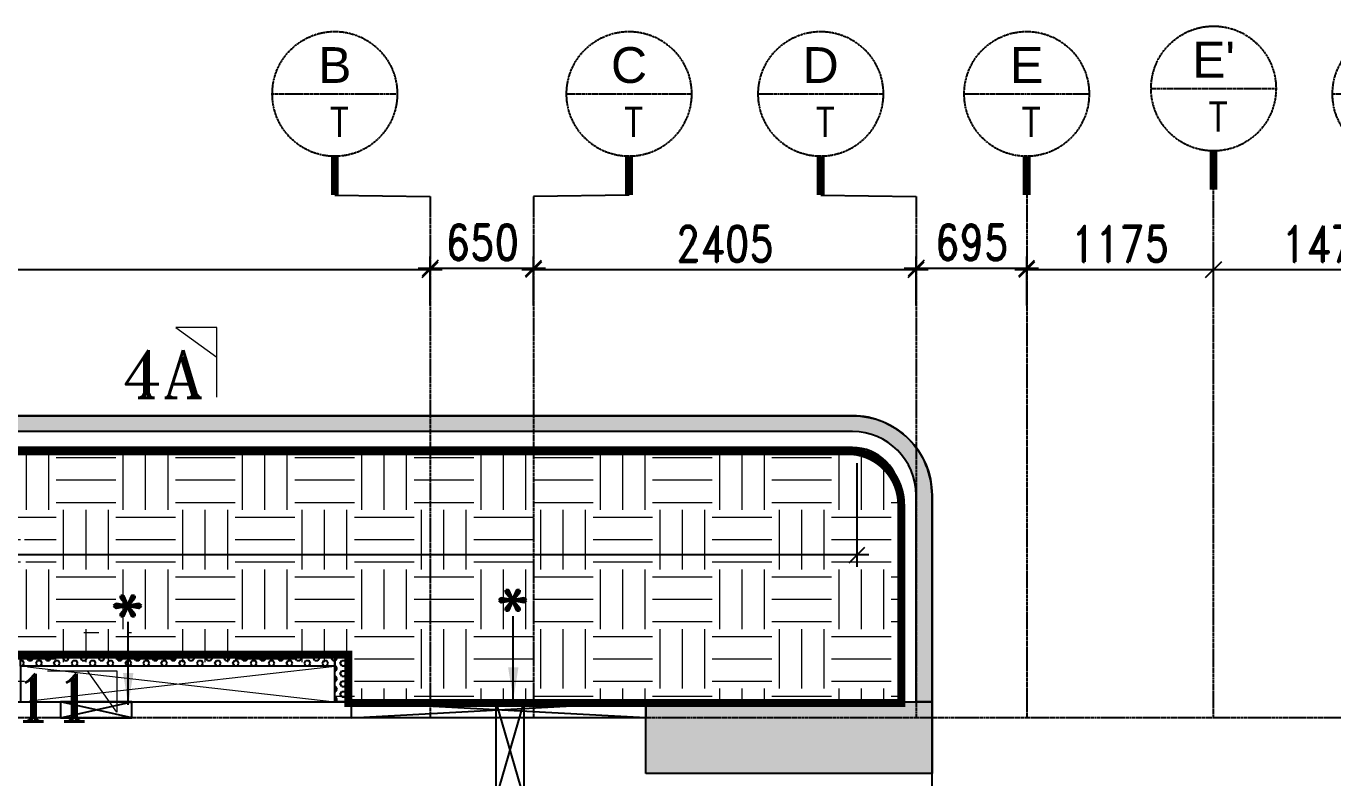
# Model space of a CAD drawing. Header units: millimetres. Extents: x 2061841 to 105821645, y -77612 to 48520811.
# Drawn here: x 2443415 to 2451630, y 38498 to 43226 of the extents above; entities that cross this region are included whole.
import ezdxf
from ezdxf.enums import TextEntityAlignment as Align

# ---------------------------------------------------------------- set-up
doc = ezdxf.new("R2010")
doc.units = ezdxf.units.MM
doc.header["$LTSCALE"] = 10
doc.header["$MEASUREMENT"] = 0
doc.linetypes.add('BASEMENT COLUMN SETTING OUT-PART 2_R4$0$CENTER', pattern=[2, 1.25, -0.25, 0.25, -0.25])
doc.linetypes.add('CENTER', pattern=[2, 1.25, -0.25, 0.25, -0.25])
for name, color, linetype in [('A-Comments', 30, 'Continuous'), ('A-Grid-Tower', 8, 'CENTER'), ('A-HATCH', 8, 'Continuous'), ('BASEMENT COLUMN SETTING OUT-PART 2_R4$0$A-GRID-MAIN', 2, 'BASEMENT COLUMN SETTING OUT-PART 2_R4$0$CENTER'), ('DIM GRID', 3, 'Continuous'), ('S-OPENING', 6, 'Continuous'), ('SLEEVE 150 NEW', 51, 'Continuous'), ('UPSTAND RCC', 171, 'Continuous'), ('VIN_BEAM', 4, 'Continuous'), ('VIN_COLUMN', 1, 'Continuous')]:
    doc.layers.add(name, color=color, linetype=linetype)
for name, color, linetype, lineweight in [('s-opening text', 4, 'Continuous', 9), ('SEC-LINE', 1, 'Continuous', 15), ('VIN SUNK HATCH', 8, 'Continuous', 0), ('VIN_COLUMN HATCH', 33, 'Continuous', 20), ('VIN_CUT OUT', 6, 'Continuous', 9)]:
    doc.layers.add(name, color=color, linetype=linetype, lineweight=lineweight)
doc.styles.add('200', font='romand.shx', dxfattribs={"width": 0.8, "height": 225})
doc.styles.add('BASEMENT COLUMN SETTING OUT-PART 2_R4$0$MAS-TXTL', font='arial.ttf', dxfattribs={"height": 200})
doc.styles.add('BASEMENT COLUMN SETTING OUT-PART 2_R4$0$MAS-TXTS', font='romans.shx', dxfattribs={"width": 0.8, "height": 180})
doc.styles.add('RT', font='romant.shx', dxfattribs={"height": 250})
doc.dimstyles.new('GR1', dxfattribs={"dimtxt": 225, "dimasz": 125, "dimexe": 125, "dimexo": 100, "dimgap": 50, "dimtad": 1, "dimdec": 0, "dimzin": 3, "dimdsep": 46, "dimtxsty": '200', "dimblk1": 'OBLIQUE', "dimblk2": 'OBLIQUE', "dimsah": 1, "dimcen": 0.0625, "dimdle": 125, "dimclrd": 3, "dimclre": 3, "dimclrt": 2, "dimadec": 0, "dimazin": 0, "dimtfac": 1, "dimtdec": 0, "dimtix": 1, "dimtmove": 0, "dimatfit": 3, "dimfxl": 1, "dimtolj": 1, "dimtzin": 0, "dimarcsym": 0})
doc.dimstyles.new('GR2', dxfattribs={"dimtxt": 225, "dimasz": 100, "dimexe": 75, "dimexo": 75, "dimgap": 50, "dimtad": 1, "dimdec": 0, "dimdsep": 46, "dimtxsty": '200', "dimblk1": 'OBLIQUE', "dimblk2": 'OBLIQUE', "dimsah": 1, "dimcen": 50, "dimdle": 75, "dimclrd": 3, "dimclre": 3, "dimclrt": 2, "dimadec": 0, "dimazin": 0, "dimtfac": 1, "dimtdec": 0, "dimtix": 1, "dimtmove": 0, "dimatfit": 3, "dimldrblk": 'OBLIQUE', "dimfxl": 1, "dimtolj": 1, "dimtzin": 0, "dimarcsym": 0})
pattern_1 = [(0, (2438255.496, 38975.31), (0, 32.47595), [18.75, -37.5]), (120, (2438255.496, 38975.31), (-28.125, -16.23798), [18.75, -37.5]), (60, (2438274.246, 38975.31), (-28.125, 16.23798), [18.75, -37.5])]

# ---------------------------------------------------------------- blocks, each defined once
blk = doc.blocks.new('_Oblique')
at = {"color": 0, "linetype": 'ByBlock', "lineweight": -2}
blk.add_line((-0.5, -0.5), (0.5, 0.5), dxfattribs=at)
blk = doc.blocks.new('BASEMENT COLUMN SETTING OUT-PART 2_R4$0$GRID TARGET1')
blk.add_wipeout([(392.6, -655), (392.4, -641.3), (391.7, -627.7), (390.5, -614), (388.8, -600.4), (386.7, -586.9), (384, -573.4), (381, -560.1), (377.4, -546.8), (373.4, -533.7), (368.9, -520.8), (364, -508), (358.7, -495.4), (352.9, -482.9), (346.7, -470.7), (340, -458.7), (333, -447), (325.5, -435.5), (317.6, -424.3), (309.4, -413.3), (300.8, -402.7), (291.8, -392.3), (282.4, -382.3), (272.7, -372.6), (262.7, -363.3), (252.4, -354.3), (241.7, -345.7), (230.8, -337.4), (219.6, -329.5), (208.1, -322.1), (196.3, -315), (184.3, -308.4), (172.1, -302.2), (159.7, -296.4), (147.1, -291), (134.3, -286.1), (121.3, -281.6), (108.2, -277.6), (95, -274.1), (81.6, -271), (68.2, -268.4), (54.6, -266.2), (41, -264.6), (27.4, -263.4), (13.7, -262.7), (0, -262.4), (-13.7, -262.7), (-27.4, -263.4), (-41, -264.6), (-54.6, -266.2), (-68.2, -268.4), (-81.6, -271), (-95, -274.1), (-108.2, -277.6), (-121.3, -281.6), (-134.3, -286.1), (-147.1, -291), (-159.7, -296.4), (-172.1, -302.2), (-184.3, -308.4), (-196.3, -315), (-208.1, -322.1), (-219.6, -329.5), (-230.8, -337.4), (-241.7, -345.7), (-252.4, -354.3), (-262.7, -363.3), (-272.7, -372.6), (-282.4, -382.3), (-291.8, -392.3), (-300.8, -402.7), (-309.4, -413.3), (-317.6, -424.3), (-325.5, -435.5), (-333, -447), (-340, -458.7), (-346.7, -470.7), (-352.9, -482.9), (-358.7, -495.4), (-364, -508), (-368.9, -520.8), (-373.4, -533.7), (-377.4, -546.8), (-381, -560.1), (-384, -573.4), (-386.7, -586.9), (-388.8, -600.4), (-390.5, -614), (-391.7, -627.7), (-392.4, -641.3), (-392.6, -655), (-392.4, -668.7), (-391.7, -682.4), (-390.5, -696.1), (-388.8, -709.7), (-386.7, -723.2), (-384, -736.7), (-381, -750), (-377.4, -763.3), (-373.4, -776.4), (-368.9, -789.3), (-364, -802.1), (-358.7, -814.7), (-352.9, -827.2), (-346.7, -839.4), (-340, -851.4), (-333, -863.1), (-325.5, -874.6), (-317.6, -885.8), (-309.4, -896.8), (-300.8, -907.4), (-291.8, -917.8), (-282.4, -927.8), (-272.7, -937.5), (-262.7, -946.8), (-252.4, -955.8), (-241.7, -964.4), (-230.8, -972.7), (-219.6, -980.5), (-208.1, -988), (-196.3, -995.1), (-184.3, -1001.7), (-172.1, -1007.9), (-159.7, -1013.7), (-147.1, -1019.1), (-134.3, -1024), (-121.3, -1028.4), (-108.2, -1032.5), (-95, -1036), (-81.6, -1039.1), (-68.2, -1041.7), (-54.6, -1043.8), (-41, -1045.5), (-27.4, -1046.7), (-13.7, -1047.4), (0, -1047.7), (13.7, -1047.4), (27.4, -1046.7), (41, -1045.5), (54.6, -1043.8), (68.2, -1041.7), (81.6, -1039.1), (95, -1036), (108.2, -1032.5), (121.3, -1028.4), (134.3, -1024), (147.1, -1019.1), (159.7, -1013.7), (172.1, -1007.9), (184.3, -1001.7), (196.3, -995.1), (208.1, -988), (219.6, -980.5), (230.8, -972.7), (241.7, -964.4), (252.4, -955.8), (262.7, -946.8), (272.7, -937.5), (282.4, -927.8), (291.8, -917.8), (300.8, -907.4), (309.4, -896.8), (317.6, -885.8), (325.5, -874.6), (333, -863.1), (340, -851.4), (346.7, -839.4), (352.9, -827.2), (358.7, -814.7), (364, -802.1), (368.9, -789.3), (373.4, -776.4), (377.4, -763.3), (381, -750), (384, -736.7), (386.7, -723.2), (388.8, -709.7), (390.5, -696.1), (391.7, -682.4), (392.4, -668.7)])
blk.add_line((-392.6, -655), (392.6, -655))
at = {"const_width": 48.8}
blk.add_lwpolyline([(0, -1047.7), (0, -1291.8)], dxfattribs=at)
blk.add_circle((0, -655), 392.6)
for tag, height, style, p in [('AS', 225, 'BASEMENT COLUMN SETTING OUT-PART 2_R4$0$MAS-TXTL', (0, -585.9)), ('REF', 180, 'BASEMENT COLUMN SETTING OUT-PART 2_R4$0$MAS-TXTS', (28.7, -924.7))]:
    blk.add_attdef(tag, text='', height=height, dxfattribs=dict(style=style)).set_placement(p, align=Align.CENTER)
blk = doc.blocks.new('*D40')
at = {"layer": 'Defpoints', "color": 0, "transparency": 16777216}
for p in [(2445955.5, 41694.2), (2438630.5, 41393.7), (2445955.5, 41393.7)]:
    blk.add_point(p, dxfattribs=at)
at = {"layer": 'DIM GRID', "color": 3, "lineweight": -2, "transparency": 16777216}
for p, q in [((2438630.5, 41468.7), (2438630.5, 41769.2)), ((2445955.5, 41468.7), (2445955.5, 41769.2)), ((2438555.5, 41694.2), (2446030.5, 41694.2))]:
    blk.add_line(p, q, dxfattribs=at)
at = {"layer": 'DIM GRID', "color": 3, "linetype": 'ByBlock', "lineweight": -2, "transparency": 16777216, "xscale": 100, "yscale": 100, "zscale": 100, "rotation": 180}
blk.add_blockref('_Oblique', (2438630.5, 41694.2), dxfattribs=at)
at = {"layer": 'DIM GRID', "color": 3, "linetype": 'ByBlock', "lineweight": -2, "transparency": 16777216, "xscale": 100, "yscale": 100, "zscale": 100}
blk.add_blockref('_Oblique', (2445955.5, 41694.2), dxfattribs=at)
at = {"layer": 'DIM GRID', "color": 2, "transparency": 16777216, "insert": (2442293, 41856.7), "char_height": 225, "attachment_point": 5, "style": '200'}
blk.add_mtext('\\A1;7325', dxfattribs=at)
blk = doc.blocks.new('OBLIQUE')
blk = doc.blocks.new('*D41')
at = {"layer": 'Defpoints', "color": 0, "transparency": 16777216}
for p in [(2446605.5, 41702.9), (2445955.5, 41393.7), (2446605.5, 41393.7)]:
    blk.add_point(p, dxfattribs=at)
at = {"layer": 'DIM GRID', "color": 3, "lineweight": -2, "transparency": 16777216}
for p, q in [((2445955.5, 41468.7), (2445955.5, 41777.9)), ((2446605.5, 41468.7), (2446605.5, 41777.9)), ((2445880.5, 41702.9), (2446680.5, 41702.9))]:
    blk.add_line(p, q, dxfattribs=at)
at = {"layer": 'DIM GRID', "color": 3, "linetype": 'ByBlock', "lineweight": -2, "transparency": 16777216, "xscale": 100, "yscale": 100, "zscale": 100, "rotation": 180}
blk.add_blockref('_Oblique', (2445955.5, 41702.9), dxfattribs=at)
at = {"layer": 'DIM GRID', "color": 3, "linetype": 'ByBlock', "lineweight": -2, "transparency": 16777216, "xscale": 100, "yscale": 100, "zscale": 100}
blk.add_blockref('_Oblique', (2446605.5, 41702.9), dxfattribs=at)
at = {"layer": 'DIM GRID', "color": 2, "transparency": 16777216, "insert": (2446283.1, 41865.4), "char_height": 225, "attachment_point": 5, "style": '200'}
blk.add_mtext('\\A1;650', dxfattribs=at)
blk = doc.blocks.new('*D42')
at = {"layer": 'Defpoints', "color": 0, "transparency": 16777216}
for p in [(2449010.5, 41694.2), (2446605.5, 41393.7), (2449010.5, 41393.7)]:
    blk.add_point(p, dxfattribs=at)
at = {"layer": 'DIM GRID', "color": 3, "lineweight": -2, "transparency": 16777216}
for p, q in [((2446605.5, 41468.7), (2446605.5, 41769.2)), ((2449010.5, 41468.7), (2449010.5, 41769.2)), ((2446530.5, 41694.2), (2449085.5, 41694.2))]:
    blk.add_line(p, q, dxfattribs=at)
at = {"layer": 'DIM GRID', "color": 3, "linetype": 'ByBlock', "lineweight": -2, "transparency": 16777216, "xscale": 100, "yscale": 100, "zscale": 100, "rotation": 180}
blk.add_blockref('_Oblique', (2446605.5, 41694.2), dxfattribs=at)
at = {"layer": 'DIM GRID', "color": 3, "linetype": 'ByBlock', "lineweight": -2, "transparency": 16777216, "xscale": 100, "yscale": 100, "zscale": 100}
blk.add_blockref('_Oblique', (2449010.5, 41694.2), dxfattribs=at)
at = {"layer": 'DIM GRID', "color": 2, "transparency": 16777216, "insert": (2447808, 41856.7), "char_height": 225, "attachment_point": 5, "style": '200'}
blk.add_mtext('\\A1;2405', dxfattribs=at)
blk = doc.blocks.new('*D43')
at = {"layer": 'Defpoints', "color": 0, "transparency": 16777216}
for p in [(2449705.5, 41702.9), (2449010.5, 41393.7), (2449705.5, 41393.7)]:
    blk.add_point(p, dxfattribs=at)
at = {"layer": 'DIM GRID', "color": 3, "lineweight": -2, "transparency": 16777216}
for p, q in [((2449010.5, 41468.7), (2449010.5, 41777.9)), ((2449705.5, 41468.7), (2449705.5, 41777.9)), ((2448935.5, 41702.9), (2449780.5, 41702.9))]:
    blk.add_line(p, q, dxfattribs=at)
at = {"layer": 'DIM GRID', "color": 3, "linetype": 'ByBlock', "lineweight": -2, "transparency": 16777216, "xscale": 100, "yscale": 100, "zscale": 100, "rotation": 180}
blk.add_blockref('_Oblique', (2449010.5, 41702.9), dxfattribs=at)
at = {"layer": 'DIM GRID', "color": 3, "linetype": 'ByBlock', "lineweight": -2, "transparency": 16777216, "xscale": 100, "yscale": 100, "zscale": 100}
blk.add_blockref('_Oblique', (2449705.5, 41702.9), dxfattribs=at)
at = {"layer": 'DIM GRID', "color": 2, "transparency": 16777216, "insert": (2449360.6, 41865.4), "char_height": 225, "attachment_point": 5, "style": '200'}
blk.add_mtext('\\A1;695', dxfattribs=at)
blk = doc.blocks.new('*D44')
at = {"layer": 'Defpoints', "color": 0, "transparency": 16777216}
for p in [(2450880.5, 41694.2), (2449705.5, 41393.7), (2450880.5, 41393.7)]:
    blk.add_point(p, dxfattribs=at)
at = {"layer": 'DIM GRID', "color": 3, "lineweight": -2, "transparency": 16777216}
for p, q in [((2449705.5, 41468.7), (2449705.5, 41769.2)), ((2450880.5, 41468.7), (2450880.5, 41769.2)), ((2449630.5, 41694.2), (2450955.5, 41694.2))]:
    blk.add_line(p, q, dxfattribs=at)
at = {"layer": 'DIM GRID', "color": 3, "linetype": 'ByBlock', "lineweight": -2, "transparency": 16777216, "xscale": 100, "yscale": 100, "zscale": 100, "rotation": 180}
blk.add_blockref('_Oblique', (2449705.5, 41694.2), dxfattribs=at)
at = {"layer": 'DIM GRID', "color": 3, "linetype": 'ByBlock', "lineweight": -2, "transparency": 16777216, "xscale": 100, "yscale": 100, "zscale": 100}
blk.add_blockref('_Oblique', (2450880.5, 41694.2), dxfattribs=at)
at = {"layer": 'DIM GRID', "color": 2, "transparency": 16777216, "insert": (2450293, 41856.7), "char_height": 225, "attachment_point": 5, "style": '200'}
blk.add_mtext('\\A1;1175', dxfattribs=at)
blk = doc.blocks.new('*D45')
at = {"layer": 'Defpoints', "color": 0, "transparency": 16777216}
for p in [(2452355.5, 41694.2), (2450880.5, 41393.7), (2452355.5, 41393.7)]:
    blk.add_point(p, dxfattribs=at)
at = {"layer": 'DIM GRID', "color": 3, "lineweight": -2, "transparency": 16777216}
for p, q in [((2450880.5, 41468.7), (2450880.5, 41769.2)), ((2452355.5, 41468.7), (2452355.5, 41769.2)), ((2450805.5, 41694.2), (2452430.5, 41694.2))]:
    blk.add_line(p, q, dxfattribs=at)
at = {"layer": 'DIM GRID', "color": 3, "linetype": 'ByBlock', "lineweight": -2, "transparency": 16777216, "xscale": 100, "yscale": 100, "zscale": 100, "rotation": 180}
blk.add_blockref('_Oblique', (2450880.5, 41694.2), dxfattribs=at)
at = {"layer": 'DIM GRID', "color": 3, "linetype": 'ByBlock', "lineweight": -2, "transparency": 16777216, "xscale": 100, "yscale": 100, "zscale": 100}
blk.add_blockref('_Oblique', (2452355.5, 41694.2), dxfattribs=at)
at = {"layer": 'DIM GRID', "color": 2, "transparency": 16777216, "insert": (2451618, 41856.7), "char_height": 225, "attachment_point": 5, "style": '200'}
blk.add_mtext('\\A1;1475', dxfattribs=at)
blk = doc.blocks.new('A$C21A8152F')
at = {"layer": 'SEC-LINE'}
for p, q in [((512.9, 310.8), (292.5, 2.7)), ((512.9, 2.7), (512.9, 310.8)), ((-6.7, 2.7), (512.9, 2.7))]:
    blk.add_line(p, q, dxfattribs=at)
blk = doc.blocks.new('*D2623')
at = {"layer": 'A-HATCH', "color": 3, "lineweight": -2, "transparency": 16777216}
for p, q in [((2437339.5, 40476.9), (2437339.5, 39824.6)), ((2448638.7, 40476.9), (2448638.7, 39824.6)), ((2448713.7, 39899.6), (2437264.5, 39899.6))]:
    blk.add_line(p, q, dxfattribs=at)
at = {"layer": 'Defpoints', "color": 0, "transparency": 16777216}
for p in [(2437339.5, 40551.9), (2448638.7, 40551.9), (2437339.5, 39899.6)]:
    blk.add_point(p, dxfattribs=at)
at = {"layer": 'A-HATCH', "color": 3, "lineweight": -2, "transparency": 16777216, "xscale": 100, "yscale": 100, "zscale": 100, "rotation": 180}
blk.add_blockref('_Oblique', (2437339.5, 39899.6), dxfattribs=at)
at = {"layer": 'A-HATCH', "color": 3, "lineweight": -2, "transparency": 16777216, "xscale": 100, "yscale": 100, "zscale": 100}
blk.add_blockref('_Oblique', (2448638.7, 39899.6), dxfattribs=at)
at = {"layer": 'A-HATCH', "color": 2, "transparency": 16777216, "insert": (2442989.1, 40062.1), "char_height": 225, "attachment_point": 5, "style": '200'}
blk.add_mtext('\\A1;11299', dxfattribs=at)

msp = doc.modelspace()

# ---------------------------------------------------------------- hatches: boundary and pattern name
at = {"layer": 'A-Comments'}
h = msp.add_hatch(dxfattribs=at)
h.set_pattern_fill('HONEY', color=81, scale=200)
h.set_pattern_definition([(0, (-117649.42, -156143.888), (37.5, 21.6506351), [25, -50]), (120, (-117649.42, -156143.888), (-37.5, 21.6506351), [25, -50]), (60, (-117649.42, -156143.888), (8e-15, 43.30127019), [-50, 25])])
edge = h.paths.add_edge_path()
edge.add_line((2449110.5, 38975.3), (2449010.5, 38975.3))
edge.add_line((2449010.5, 38975.3), (2449010.5, 40275.3))
edge.add_arc((2448610.5, 40275.3), 400, 0.00009, 90.00001)
edge.add_line((2448610.5, 40675.3), (2437455.5, 40675.3))
edge.add_arc((2437455.5, 39775.3), 900, 90, 180)
edge.add_line((2436555.5, 39775.3), (2436555.5, 22925.3))
edge.add_line((2436555.5, 22925.3), (2436455.5, 22925.3))
edge.add_line((2436455.5, 22925.3), (2436455.5, 39775.3))
edge.add_arc((2437455.5, 39775.3), 1000, 90, 180, ccw=False)
edge.add_line((2437455.5, 40775.3), (2448610.5, 40775.3))
edge.add_arc((2448610.5, 40275.3), 500, 0.00008, 90, ccw=False)
edge.add_line((2449110.5, 40275.3), (2449110.5, 38975.3))
h = msp.add_hatch(dxfattribs=at)
h.set_pattern_fill('HONEY', color=81, scale=200)
h.set_pattern_definition([(0, (-117649.42, -156143.888), (37.5, 21.6506351), [25, -50]), (120, (-117649.42, -156143.888), (-37.5, 21.6506351), [25, -50]), (60, (-117649.42, -156143.888), (8e-15, 43.30127019), [-50, 25])])
edge = h.paths.add_edge_path()
edge.add_line((2449110.5, 38975.3), (2449010.5, 38975.3))
edge.add_line((2449010.5, 38975.3), (2449010.5, 40275.3))
edge.add_arc((2448610.5, 40275.3), 400, 0.00009, 90.00001)
edge.add_line((2448610.5, 40675.3), (2437455.5, 40675.3))
edge.add_arc((2437455.5, 39775.3), 900, 90, 180)
edge.add_line((2436555.5, 39775.3), (2436555.5, 22925.3))
edge.add_line((2436555.5, 22925.3), (2436455.5, 22925.3))
edge.add_line((2436455.5, 22925.3), (2436455.5, 39775.3))
edge.add_arc((2437455.5, 39775.3), 1000, 90, 180, ccw=False)
edge.add_line((2437455.5, 40775.3), (2448610.5, 40775.3))
edge.add_arc((2448610.5, 40275.3), 500, 0.00008, 90, ccw=False)
edge.add_line((2449110.5, 40275.3), (2449110.5, 38975.3))
at = {"layer": 'UPSTAND RCC'}
h = msp.add_hatch(dxfattribs=at)
h.set_pattern_fill('HEX', color=256, scale=150)
h.set_pattern_definition(pattern_1)
h.paths.add_polyline_path([(2443380.5, 39275.3), (2445355.5, 39275.3), (2445355.5, 39200.3), (2443380.5, 39200.3), (2443380.5, 39275.3)])
h = msp.add_hatch(dxfattribs=at)
h.set_pattern_fill('HEX', color=256, scale=150)
h.set_pattern_definition(pattern_1)
h.paths.add_polyline_path([(2445355.5, 39275.3), (2445430.5, 39275.3), (2445430.5, 38975.3), (2445355.5, 38975.3), (2445355.5, 39275.3)])
at = {"layer": 'VIN SUNK HATCH'}
h = msp.add_hatch(dxfattribs=at)
h.set_pattern_fill('EARTH', color=8, scale=1500)
h.set_pattern_definition([(0, (-3646.26, 480.24), (375, 375), [375, -375]), (0, (-3646.26, 620.86), (375, 375), [375, -375]), (0, (-3646.26, 761.5), (375, 375), [375, -375]), (90, (-3599.4, 808.36), (-375, 375), [375, -375]), (90, (-3458.76, 808.36), (-375, 375), [375, -375]), (90, (-3318.14, 808.36), (-375, 375), [375, -375])])
edge = h.paths.add_edge_path()
edge.add_line((2436655.5, 39775.3), (2436670.5, 33650.3))
edge.add_line((2436670.5, 33650.3), (2437580.5, 33650.3))
edge.add_line((2437580.5, 33650.3), (2437555.6, 33800.3))
edge.add_line((2437555.6, 33800.3), (2437555.6, 35225.3))
edge.add_line((2437555.6, 35225.3), (2437580.5, 35375.3))
edge.add_line((2437580.5, 35375.3), (2438280.5, 35375.3))
edge.add_line((2438280.5, 35375.3), (2438280.5, 35775.2))
edge.add_line((2438280.5, 35775.2), (2438280.4, 35772.2))
edge.add_line((2438280.4, 35772.2), (2438280.4, 37575.3))
edge.add_line((2438280.4, 37575.3), (2438280.5, 37575.3))
edge.add_line((2438280.5, 37575.3), (2438280.5, 38975.3))
edge.add_line((2438280.5, 38975.3), (2440905.5, 38975.3))
edge.add_line((2440905.5, 38975.3), (2443405.5, 38975.3))
edge.add_line((2443405.5, 38975.3), (2443405.5, 39225.3))
edge.add_line((2443405.5, 39225.3), (2444696.7, 39225.3))
edge.add_line((2444696.7, 39225.3), (2445136.2, 39225.3))
edge.add_line((2445136.2, 39225.3), (2445355.5, 39225.3))
edge.add_line((2445355.5, 39225.3), (2445355.5, 38975.3))
edge.add_line((2445355.5, 38975.3), (2445380.5, 38975.3))
edge.add_line((2445380.5, 38975.3), (2447930.5, 38975.3))
edge.add_line((2447930.5, 38975.3), (2448910.5, 38975.3))
edge.add_line((2448910.5, 38975.3), (2448910.5, 40275.3))
edge.add_arc((2448610.5, 40275.3), 300, 360, 450)
edge.add_line((2448610.5, 40575.3), (2437409, 40573.9))
edge.add_arc((2437454.7, 39776.1), 799.2, 93.27365, 180.05688)
edge = h.paths.add_edge_path(flags=16)
edge.add_arc((2442968.6, 39899.4), 447.1, 0, 180, ccw=False)
edge.add_arc((2442968.6, 39899.4), 447.1, 180, 360, ccw=False)
edge = h.paths.add_edge_path(flags=0)
edge.add_arc((2442968.6, 39899.4), 347.1, 0, 180, ccw=False)
edge.add_arc((2442968.6, 39899.4), 347.1, 180, 360, ccw=False)
h.paths.add_polyline_path([(2437480.1, 34235.6), (2437518.7, 34235.6), (2437518.7, 34835.6), (2437480.1, 34835.6)], flags=16)
h.paths.add_polyline_path([(2437405.8, 37054.6), (2437634.4, 37054.6), (2437634.4, 37311.7), (2437405.8, 37311.7)], flags=16)
h.paths.add_polyline_path([(2445657.8, 39839.1), (2445657.8, 39610.5)], flags=16)
h.paths.add_polyline_path([(2441636.6, 39839.1), (2441636.6, 39610.5), (2441684.5, 39610.5), (2441684.5, 39839.1)], flags=16)
h.paths.add_polyline_path([(2442611, 39703), (2443378.8, 39703), (2443378.8, 40078), (2442611, 40078)], flags=16)
h = msp.add_hatch(dxfattribs=at)
h.set_pattern_fill('DASH', color=8, scale=1500, angle=180)
h.set_pattern_definition([(180, (-224439.55, -91278.18), (-187.5, -187.5), [187.5, -187.5])])
h.paths.add_polyline_path([(2443777.1, 39575.3), (2444077.1, 39575.3), (2444077.1, 39275.3), (2443777.1, 39275.3), (2443777.1, 39575.3)])
h = msp.add_hatch(dxfattribs=at)
h.set_pattern_fill('TRIANG', color=8, scale=750)
h.set_pattern_definition([(60, (1672873.74, -43545.7), (-140.625, 243.569645), [140.625, -140.625]), (120, (1672873.74, -43545.7), (-281.25, 2e-07), [140.625, -140.625]), (0, (1672803.42, -43423.93), (140.625, 243.569645), [140.625, -140.625])])
edge = h.paths.add_edge_path()
edge.add_line((2445355.9, 38379.2), (2443755.4, 38377.6))
edge.add_line((2443755.4, 38377.6), (2443755.4, 36240.8))
edge.add_line((2443755.4, 36240.8), (2443755.6, 36037.8))
edge.add_line((2443755.6, 36037.8), (2445355.5, 36037.8))
edge.add_line((2445355.5, 36037.8), (2445355.9, 38528.4))
at = {"layer": 'VIN_COLUMN HATCH'}
h = msp.add_hatch(color=256, dxfattribs=at)
h.dxf.hatch_style = 1
h.paths.add_polyline_path([(2447310.5, 38525.3), (2447310.5, 38975.3), (2449110.5, 38975.3), (2449110.5, 38525.3)])

# ---------------------------------------------------------------- linework, layer by layer
at = {"layer": 'A-Comments', "color": 81, "elevation": -643584.3}
msp.add_lwpolyline([(2449110.5, 38975.3), (2449010.5, 38975.3), (2449010.5, 40275.3, 0.414213), (2448610.5, 40675.3), (2437455.5, 40675.3, 0.414214), (2436555.5, 39775.3), (2436555.5, 22925.3), (2436455.5, 22925.3), (2436455.5, 39775.3, -0.414214), (2437455.5, 40775.3), (2448610.5, 40775.3, -0.414213), (2449110.5, 40275.3)], format="xyb", close=True, dxfattribs=at)
msp.add_lwpolyline([(2449110.5, 38975.3), (2449010.5, 38975.3), (2449010.5, 40275.3, 0.414213), (2448610.5, 40675.3), (2437455.5, 40675.3, 0.414214), (2436555.5, 39775.3), (2436555.5, 22925.3), (2436455.5, 22925.3), (2436455.5, 39775.3, -0.414214), (2437455.5, 40775.3), (2448610.5, 40775.3, -0.414213), (2449110.5, 40275.3)], format="xyb", close=True, dxfattribs=at)
at = {"layer": 'A-Grid-Tower'}
for p, q in [((2450880.5, 38875.3, -643584.3), (2450880.5, 43226, -643584.3)), ((2449705.5, 42542.6, -643584.3), (2449705.5, 38875.3, -643584.3)), ((2445955.5, 42154, -643584.3), (2445955.5, 38875.3, -643584.3)), ((2446605.5, 42154, -643584.3), (2446605.5, 38875.3, -643584.3)), ((2449010.5, 42154, -643584.3), (2449010.5, 38875.3, -643584.3)), ((2465305.5, 38875.3, -643584.3), (2439980.5, 38875.3, -643584.3))]:
    msp.add_line(p, q, dxfattribs=at)
at = {"layer": 'A-Grid-Tower', "ltscale": 200, "elevation": -643584.3}
for points in [[(2445355.5, 42162.9), (2445955.5, 42154)], [(2448410.5, 42162.9), (2449010.5, 42154)]]:
    msp.add_lwpolyline(points, dxfattribs=at)
at = {"layer": 'A-HATCH', "color": 1, "const_width": 50}
for points in [[(2448638.7, 40551.9), (2437339.5, 40551.9), (2437339.5, 40551.9, 0.341207), (2436669.3, 39858.6), (2436669.3, 1555.1, 0.316239)], [(2438256.2, 27657), (2438256.2, 33721.4), (2437581.4, 33721.4), (2437581.4, 35296.8), (2438260.8, 35296.8), (2438260.8, 38982.1), (2443309.1, 38982.1), (2443309.1, 39272.5), (2445440.6, 39272.5), (2445440.6, 38968.3), (2448916.9, 38968.3), (2448916.9, 40207.1, 0.39487), (2448607.7, 40551.9)]]:
    msp.add_lwpolyline(points, format="xyb", dxfattribs=at)
at = {"layer": 'S-OPENING'}
for p, q in [((2444080.5, 38875.3, -643584.3), (2443630.5, 38975.3, -643584.3)), ((2443630.5, 38875.3, -643584.3), (2444080.5, 38975.3, -643584.3)), ((2445460.5, 38875.2, -643584.3), (2447310.5, 38975.3, -643584.3)), ((2447310.5, 38875.3, -643584.3), (2445460.5, 38973.7, -643584.3))]:
    msp.add_line(p, q, dxfattribs=at)
at = {"layer": 'S-OPENING', "elevation": -643584.3}
for points in [[(2444080.5, 38975.3), (2443630.5, 38975.3), (2443630.5, 38875.3), (2444080.5, 38875.3)], [(2445460.5, 38975.3), (2447310.5, 38975.3), (2447310.5, 38875.3), (2445460.5, 38875.3)]]:
    msp.add_lwpolyline(points, close=True, dxfattribs=at)
at = {"layer": 'SLEEVE 150 NEW'}
for p, q in [((2446544.3, 38976.1, -643584.3), (2446369.3, 38376.1, -643584.3)), ((2446544.3, 38376.1, -643584.3), (2446369.3, 38976.1, -643584.3))]:
    msp.add_line(p, q, dxfattribs=at)
at = {"layer": 'SLEEVE 150 NEW', "elevation": -643584.3}
msp.add_lwpolyline([(2446369.3, 38976.1), (2446544.3, 38976.1), (2446544.3, 38376.1), (2446369.3, 38376.1)], close=True, dxfattribs=at)
at = {"layer": 'UPSTAND RCC', "elevation": -643584.3}
for points in [[(2443380.5, 39275.3), (2445355.5, 39275.3), (2445355.5, 39200.3), (2443380.5, 39200.3)], [(2445355.5, 39275.3), (2445430.5, 39275.3), (2445430.5, 38975.3), (2445355.5, 38975.3)]]:
    msp.add_lwpolyline(points, close=True, dxfattribs=at)
at = {"layer": 'VIN_BEAM'}
for p, q in [((2439330.5, 38975.3, -643584.3), (2447930.5, 38975.3, -643584.3)), ((2449110.5, 34547.2, -643584.3), (2449110.5, 38972.2, -643584.3))]:
    msp.add_line(p, q, dxfattribs=at)
at = {"layer": 'VIN_BEAM', "elevation": -643584.3}
for points in [[(2449110.5, 38975.3), (2449110.5, 40275.3, 0.414214), (2448610.5, 40775.3), (2437455.5, 40775.3, 0.414214), (2436455.5, 39775.3), (2436455.5, 19575.3)], [(2448910.5, 38975.3), (2448910.5, 40275.3, 0.414214), (2448610.5, 40575.3), (2437455.5, 40575.3, 0.414214), (2436655.5, 39775.3), (2436655.5, 19575.3)]]:
    msp.add_lwpolyline(points, format="xyb", dxfattribs=at)
msp.add_lwpolyline([(2444309.2, 39200.3), (2443380.5, 39200.3), (2443380.5, 38975.3), (2445355.5, 38975.3), (2445355.5, 39200.3), (2443405.5, 39200.3)], dxfattribs=at)
at = {"layer": 'VIN_COLUMN', "ltscale": 125, "elevation": -643584.3}
msp.add_lwpolyline([(2447310.5, 38525.3), (2447310.5, 38975.3), (2449110.5, 38975.3), (2449110.5, 38525.3)], close=True, dxfattribs=at)
at = {"layer": 'VIN_CUT OUT', "elevation": -643584.3}
msp.add_lwpolyline([(2443380.5, 39200.3), (2445355.2, 39200.3), (2445355.2, 38975.3), (2443380.5, 38975.3)], close=True, dxfattribs=at)
for points in [[(2443424.7, 39196.3), (2445355.5, 38975.3)], [(2443436.7, 38981.8), (2445355.5, 39200.3)]]:
    msp.add_lwpolyline(points, dxfattribs=at)

# ---------------------------------------------------------------- block references
at = {"layer": 'BASEMENT COLUMN SETTING OUT-PART 2_R4$0$A-GRID-MAIN', "color": 240, "true_color": 0xed1f24}
for p, values in [((2447205.5, 43454.6, -643584.3), {'REF': 'T', 'AS': 'C'}), ((2452020.8, 43454.6, -643584.3), {'REF': 'T', 'AS': 'F'})]:
    msp.add_blockref('BASEMENT COLUMN SETTING OUT-PART 2_R4$0$GRID TARGET1', p, dxfattribs=at).add_auto_attribs(values)
at = {"layer": 'SEC-LINE', "yscale": 0.8399999998509884, "zscale": 0.8399999998509884}
for p, xscale, rotation in [((2444616.4, 40898.7, -643584.3), 0.8399999998509884, 89.99999999999999), ((2443555.1, 39172.5, -643584.3), -0.8399999998509884, 180)]:
    msp.add_blockref('A$C21A8152F', p, dxfattribs=dict(at, xscale=xscale, rotation=rotation))

# ---------------------------------------------------------------- texts
at = {"layer": 's-opening text', "style": 'RT', "text_generation_flag": 4}
for p in [(2444267.2, 39682, -643584.3), (2446688.2, 39717.8, -643584.3)]:
    msp.add_text('*', height=300, rotation=270, dxfattribs=at).set_placement(p)
at = {"layer": 'SEC-LINE', "style": 'RT'}
for s, p in [('4A', (2444016.9, 40888, -643584.3)), ('11', (2443332.3, 38852.4, -643584.3))]:
    msp.add_text(s, height=300, dxfattribs=at).set_placement(p)

# ---------------------------------------------------------------- dimensions: what is measured, and where the dimension line sits
at = {"layer": 'A-HATCH'}
dim = msp.add_linear_dim(base=(2437339.5, 39899.6), p1=(2448638.7, 40551.9), p2=(2437339.5, 40551.9), dimstyle='GR2', override={"dimldrblk": 'OBLIQUE'}, dxfattribs=at)
dim.commit()
dim.dimension.update_dxf_attribs({"geometry": '*D2623', "text_midpoint": (2442989.1, 40062.1)})
at = {"layer": 'DIM GRID'}
for base, p1, p2, picture, middle in [((2445955.5, 41694.2, -643584.3), (2438630.5, 41393.7, -643584.3), (2445955.5, 41393.7, -643584.3), '*D40', (2442293, 41856.7, -643584.3)), ((2449010.5, 41694.2, -643584.3), (2446605.5, 41393.7, -643584.3), (2449010.5, 41393.7, -643584.3), '*D42', (2447808, 41856.7, -643584.3)), ((2450880.5, 41694.2, -643584.3), (2449705.5, 41393.7, -643584.3), (2450880.5, 41393.7, -643584.3), '*D44', (2450293, 41856.7, -643584.3)), ((2452355.5, 41694.2, -643584.3), (2450880.5, 41393.7, -643584.3), (2452355.5, 41393.7, -643584.3), '*D45', (2451618, 41856.7, -643584.3))]:
    dim = msp.add_linear_dim(base=base, p1=p1, p2=p2, dimstyle='GR2', override={"dimldrblk": 'OBLIQUE', "dimfxl": 125, "dimarcsym": 1}, dxfattribs=at)
    dim.commit()
    dim.dimension.update_dxf_attribs({"geometry": picture, "text_midpoint": middle})
for base, p1, p2, picture, middle in [((2446605.5, 41702.9, -643584.3), (2445955.5, 41393.7, -643584.3), (2446605.5, 41393.7, -643584.3), '*D41', (2446283.1, 41702.9, -643584.3)), ((2449705.5, 41702.9, -643584.3), (2449010.5, 41393.7, -643584.3), (2449705.5, 41393.7, -643584.3), '*D43', (2449360.6, 41702.9, -643584.3))]:
    dim = msp.add_linear_dim(base=base, p1=p1, p2=p2, dimstyle='GR2', override={"dimldrblk": 'OBLIQUE', "dimfxl": 125, "dimarcsym": 1}, dxfattribs=at)
    dim.commit()
    dim.dimension.update_dxf_attribs({"geometry": picture, "text_midpoint": middle, "dimtype": 160})

# ---------------------------------------------------------------- leaders
at = {"layer": 's-opening text'}
for points in [[(2444056.9, 38957.8, -643584.3), (2444056.9, 39479.8, -643584.3)], [(2446477.9, 38993.6, -643584.3), (2446477.9, 39515.6, -643584.3)]]:
    msp.add_leader(points, dimstyle='GR1', override={"dimasz": 200, "dimtad": 0, "dimfxl": 125}, dxfattribs=at)

# ---------------------------------------------------------------- next in the draw order: linework, layer by layer
at = {"layer": 'A-Grid-Tower', "ltscale": 200, "elevation": -643584.3}
msp.add_lwpolyline([(2447205.5, 42162.9), (2446605.5, 42154)], dxfattribs=at)

# ---------------------------------------------------------------- next in the draw order: block references
at = {"layer": 'BASEMENT COLUMN SETTING OUT-PART 2_R4$0$A-GRID-MAIN', "color": 240, "true_color": 0xed1f24}
for p, values in [((2450880.5, 43488.4, -643584.3), {'REF': 'T', 'AS': "E'"}), ((2445355.5, 43454.6, -643584.3), {'REF': 'T', 'AS': 'B'}), ((2448410.5, 43454.6, -643584.3), {'REF': 'T', 'AS': 'D'}), ((2449705.5, 43454.6, -643584.3), {'REF': 'T', 'AS': 'E'})]:
    msp.add_blockref('BASEMENT COLUMN SETTING OUT-PART 2_R4$0$GRID TARGET1', p, dxfattribs=at).add_auto_attribs(values)

doc.saveas('drawing.dxf')
